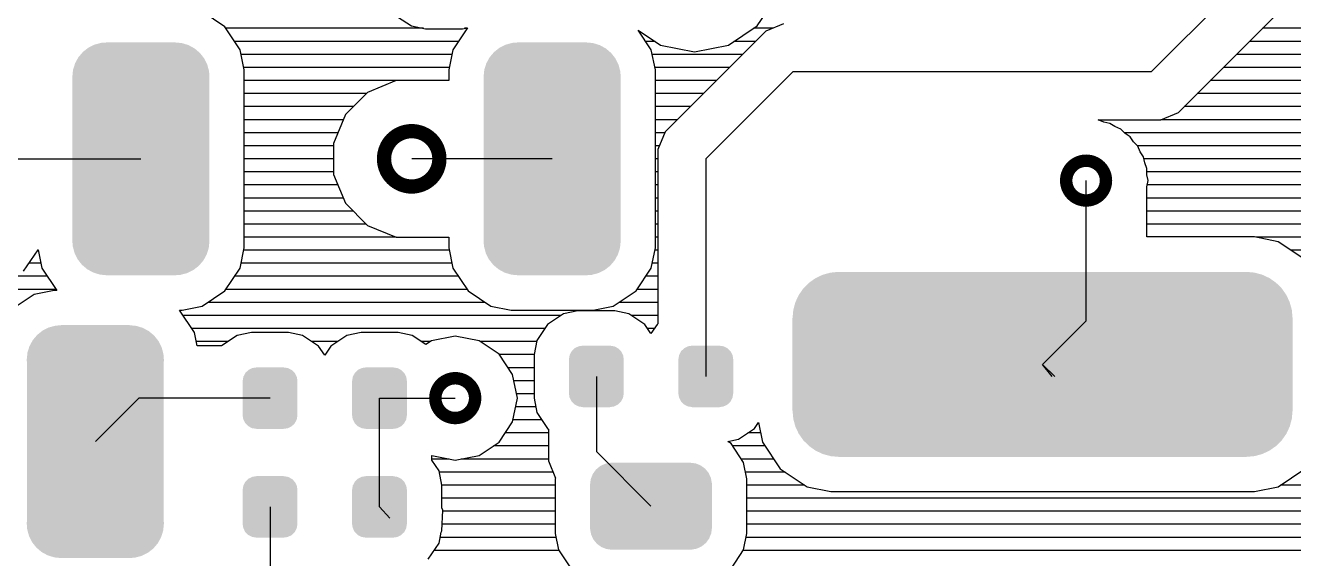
# Model space of a CAD drawing. Extents: x 295 to 953, y 10 to 290.
# Drawn here: x 641.24 to 678.27, y 158.66 to 174.23 of the extents above; entities that cross this region are included whole.
import ezdxf

# ---------------------------------------------------------------- set-up
doc = ezdxf.new("R2010")
doc.units = 0
doc.header["$LTSCALE"] = 5
doc.header["$MEASUREMENT"] = 0
doc.layers.get('0').update_dxf_attribs({"linetype": 'CONTINUOUS', "lineweight": 25})

msp = doc.modelspace()

# ---------------------------------------------------------------- linework, layer by layer
for p, q in [((674.112, 172.87), (676.652, 175.41)), ((662.611, 174.211), (663.17, 175.049)), ((647.071, 174.181), (646.406, 174.628)), ((652.111, 174.475), (652.512, 174.211)), ((677.445, 174.221), (677.841, 174.618)), ((647.518, 173.515), (647.071, 174.181)), ((652.868, 174.14), (647.102, 174.14)), ((652.512, 174.211), (652.923, 174.125)), ((652.923, 174.125), (654.005, 174.125)), ((654.148, 174.155), (653.721, 173.515)), ((654.005, 174.125), (654.148, 174.155)), ((654.138, 174.14), (654.061, 174.14)), ((659.517, 173.515), (659.136, 174.084)), ((659.136, 174.084), (659.787, 173.652)), ((662.86, 174.054), (660.32, 171.514)), ((661.773, 173.652), (662.611, 174.211)), ((663.063, 174.14), (662.499, 174.14)), ((663.373, 174.267), (662.86, 174.054)), ((675.301, 172.078), (677.445, 174.221)), ((684.496, 174.14), (677.358, 174.14)), ((653.884, 173.759), (647.356, 173.759)), ((659.629, 173.759), (659.355, 173.759)), ((659.787, 173.652), (660.777, 173.454)), ((660.777, 173.454), (661.773, 173.652)), ((662.565, 173.759), (661.93, 173.759)), ((684.419, 173.759), (676.977, 173.759)), ((647.635, 172.926), (647.518, 173.515)), ((653.696, 173.378), (647.544, 173.378)), ((653.721, 173.515), (653.604, 172.926)), ((659.634, 172.926), (659.517, 173.515)), ((662.184, 173.378), (659.548, 173.378)), ((684.394, 173.378), (676.596, 173.378)), ((653.619, 172.997), (647.62, 172.997)), ((647.635, 167.729), (647.635, 172.926)), ((653.604, 172.926), (653.604, 172.616)), ((661.803, 172.997), (659.624, 172.997)), ((659.634, 167.729), (659.634, 172.926)), ((684.47, 172.997), (676.215, 172.997)), ((653.604, 172.616), (647.635, 172.616)), ((652.07, 172.616), (651.232, 172.265)), ((653.604, 172.616), (652.07, 172.616)), ((661.422, 172.616), (659.634, 172.616)), ((663.647, 172.87), (661.107, 170.33)), ((674.112, 172.87), (663.647, 172.87)), ((684.633, 172.616), (675.834, 172.616)), ((651.196, 172.235), (647.635, 172.235)), ((651.232, 172.265), (650.587, 171.62)), ((661.041, 172.235), (659.634, 172.235)), ((684.892, 172.235), (675.453, 172.235)), ((650.815, 171.854), (647.635, 171.854)), ((660.66, 171.854), (659.634, 171.854)), ((674.905, 171.681), (675.301, 172.078)), ((685.451, 171.854), (675.072, 171.854)), ((650.526, 171.473), (647.635, 171.473)), ((650.587, 171.62), (650.236, 170.782)), ((660.279, 171.473), (659.634, 171.473)), ((660.32, 171.514), (659.924, 171.117)), ((672.73, 171.402), (672.563, 171.473)), ((672.563, 171.473), (674.392, 171.473)), ((674.392, 171.473), (674.905, 171.681)), ((691.592, 171.473), (674.392, 171.473)), ((650.368, 171.092), (647.635, 171.092)), ((659.914, 171.092), (659.634, 171.092)), ((659.924, 171.117), (659.71, 170.604)), ((672.903, 171.366), (672.73, 171.402)), ((673.05, 171.27), (672.903, 171.366)), ((673.218, 171.199), (673.05, 171.27)), ((673.345, 171.072), (673.218, 171.199)), ((691.953, 171.092), (673.325, 171.092)), ((673.492, 170.975), (673.345, 171.072)), ((650.236, 170.711), (647.635, 170.711)), ((650.236, 170.782), (650.236, 169.873)), ((659.756, 170.711), (659.634, 170.711)), ((673.589, 170.828), (673.492, 170.975)), ((673.716, 170.701), (673.589, 170.828)), ((714.437, 170.711), (673.706, 170.711)), ((673.787, 170.533), (673.716, 170.701)), ((638.908, 170.33), (644.618, 170.33)), ((650.236, 170.33), (647.635, 170.33)), ((656.622, 170.33), (652.522, 170.33)), ((659.71, 170.33), (659.634, 170.33)), ((659.71, 170.604), (659.71, 165.514)), ((661.107, 170.33), (661.107, 163.98)), ((673.884, 170.386), (673.787, 170.533)), ((673.919, 170.213), (673.884, 170.386)), ((714.188, 170.33), (673.894, 170.33)), ((650.236, 169.949), (647.635, 169.949)), ((659.71, 169.949), (659.634, 169.949)), ((673.985, 170.046), (673.919, 170.213)), ((673.985, 169.868), (673.985, 170.046)), ((714.112, 169.949), (673.985, 169.949)), ((650.368, 169.568), (647.635, 169.568)), ((650.236, 169.873), (650.587, 169.035)), ((659.71, 169.568), (659.634, 169.568)), ((672.207, 165.601), (672.207, 169.695)), ((674.021, 169.695), (673.985, 169.868)), ((673.985, 169.517), (674.021, 169.695)), ((691.953, 169.568), (673.995, 169.568)), ((673.985, 168.049), (673.985, 169.517)), ((650.526, 169.187), (647.635, 169.187)), ((650.587, 169.035), (651.232, 168.389)), ((659.71, 169.187), (659.634, 169.187)), ((691.592, 169.187), (673.985, 169.187)), ((650.815, 168.806), (647.635, 168.806)), ((659.71, 168.806), (659.634, 168.806)), ((691.354, 168.806), (673.985, 168.806)), ((651.196, 168.425), (647.635, 168.425)), ((651.232, 168.389), (652.07, 168.044)), ((659.71, 168.425), (659.634, 168.425)), ((691.277, 168.425), (673.985, 168.425)), ((647.518, 167.14), (647.635, 167.729)), ((652.07, 168.044), (647.635, 168.044)), ((652.07, 168.044), (653.604, 168.044)), ((653.604, 168.044), (653.604, 167.729)), ((653.604, 167.729), (653.721, 167.14)), ((659.517, 167.14), (659.634, 167.729)), ((659.71, 168.044), (659.634, 168.044)), ((677.125, 168.049), (673.985, 168.049)), ((677.81, 167.912), (677.125, 168.049)), ((691.252, 168.044), (677.16, 168.044)), ((678.598, 167.389), (677.81, 167.912)), ((641.189, 167.048), (641.615, 167.678)), ((641.615, 167.663), (641.6, 167.663)), ((641.615, 167.678), (641.722, 167.14)), ((653.619, 167.663), (647.62, 167.663)), ((659.71, 167.663), (659.624, 167.663)), ((691.252, 167.663), (678.186, 167.663)), ((641.692, 167.282), (641.346, 167.282)), ((641.722, 167.14), (642.159, 166.49)), ((647.071, 166.474), (647.518, 167.14)), ((653.696, 167.282), (647.544, 167.282)), ((653.721, 167.14), (654.168, 166.474)), ((659.075, 166.474), (659.517, 167.14)), ((659.71, 167.282), (659.548, 167.282)), ((641.885, 166.901), (640.97, 166.901)), ((653.884, 166.901), (647.356, 166.901)), ((659.71, 166.901), (659.355, 166.901)), ((642.139, 166.52), (640.03, 166.52)), ((641.499, 166.373), (640.833, 165.926)), ((642.088, 166.49), (641.499, 166.373)), ((642.159, 166.49), (642.088, 166.49)), ((646.406, 166.027), (647.071, 166.474)), ((654.138, 166.52), (647.102, 166.52)), ((654.168, 166.474), (654.834, 166.027)), ((658.405, 166.027), (659.075, 166.474)), ((659.71, 166.52), (659.101, 166.52)), ((646.182, 165.26), (645.745, 165.91)), ((645.745, 165.91), (645.817, 165.91)), ((645.817, 165.91), (646.406, 166.027)), ((654.671, 166.139), (646.568, 166.139)), ((654.834, 166.027), (655.423, 165.91)), ((655.423, 165.91), (657.821, 165.91)), ((657.368, 165.895), (656.957, 165.809)), ((658.45, 165.895), (657.368, 165.895)), ((657.821, 165.91), (658.405, 166.027)), ((658.862, 165.809), (658.45, 165.895)), ((659.71, 166.139), (658.567, 166.139)), ((656.876, 165.758), (645.852, 165.758)), ((656.49, 165.499), (656.175, 165.032)), ((656.957, 165.809), (656.49, 165.499)), ((659.329, 165.499), (658.862, 165.809)), ((659.71, 165.758), (658.943, 165.758)), ((659.507, 165.23), (659.329, 165.499)), ((659.69, 165.499), (659.507, 165.23)), ((659.71, 165.514), (659.69, 165.499)), ((670.937, 164.331), (672.207, 165.601)), ((656.408, 165.377), (646.106, 165.377)), ((646.264, 164.869), (646.182, 165.26)), ((647.432, 165.174), (646.97, 164.869)), ((647.843, 165.26), (647.432, 165.174)), ((648.925, 165.26), (647.843, 165.26)), ((649.337, 165.174), (648.925, 165.26)), ((649.804, 164.864), (649.337, 165.174)), ((650.632, 165.174), (650.165, 164.864)), ((651.044, 165.26), (650.632, 165.174)), ((652.126, 165.26), (651.044, 165.26)), ((652.537, 165.174), (652.126, 165.26)), ((652.939, 164.91), (652.537, 165.174)), ((653.792, 165.153), (653.101, 165.016)), ((654.488, 165.016), (653.792, 165.153)), ((659.604, 165.377), (659.416, 165.377)), ((647.158, 164.996), (646.238, 164.996)), ((646.97, 164.869), (646.264, 164.869)), ((650.358, 164.996), (649.611, 164.996)), ((649.982, 164.595), (649.804, 164.864)), ((650.165, 164.864), (649.982, 164.595)), ((653.066, 164.996), (652.812, 164.996)), ((653.101, 165.016), (652.939, 164.91)), ((655.077, 164.625), (654.488, 165.016)), ((656.17, 164.996), (654.524, 164.996)), ((656.175, 165.032), (656.093, 164.615)), ((649.997, 164.615), (649.972, 164.615)), ((655.469, 164.036), (655.077, 164.625)), ((656.093, 164.615), (655.082, 164.615)), ((656.093, 164.615), (656.093, 163.34)), ((656.093, 164.234), (655.342, 164.234)), ((655.606, 163.345), (655.469, 164.036)), ((670.937, 164.331), (671.293, 163.98)), ((671.222, 163.98), (670.937, 164.331)), ((656.093, 163.853), (655.504, 163.853)), ((657.912, 163.98), (657.912, 161.791)), ((644.557, 163.345), (643.287, 162.075)), ((648.387, 163.345), (644.557, 163.345)), ((651.582, 160.17), (651.582, 163.345)), ((651.582, 163.345), (653.792, 163.345)), ((655.469, 162.649), (655.606, 163.345)), ((656.093, 163.472), (655.58, 163.472)), ((656.093, 163.34), (656.175, 162.923)), ((656.144, 163.091), (655.555, 163.091)), ((656.175, 162.923), (656.49, 162.456)), ((655.077, 162.06), (655.469, 162.649)), ((656.322, 162.71), (655.479, 162.71)), ((662.53, 162.456), (662.647, 162.629)), ((662.647, 162.629), (662.763, 162.06)), ((656.515, 162.329), (655.255, 162.329)), ((656.49, 162.456), (656.515, 162.441)), ((656.515, 162.441), (656.515, 162.07)), ((662.062, 162.146), (662.53, 162.456)), ((662.708, 162.329), (662.337, 162.329)), ((654.488, 161.669), (655.077, 162.06)), ((656.515, 161.948), (654.905, 161.948)), ((656.515, 162.07), (656.515, 161.516)), ((657.912, 161.791), (659.507, 160.19)), ((661.747, 162.08), (662.062, 162.146)), ((661.844, 162.019), (661.747, 162.08)), ((662.21, 161.47), (661.844, 162.019)), ((662.835, 161.948), (661.89, 161.948)), ((662.763, 162.06), (663.282, 161.277)), ((653.106, 161.537), (653.106, 161.669)), ((653.106, 161.669), (653.792, 161.531)), ((653.619, 161.567), (653.106, 161.567)), ((653.32, 161.222), (653.106, 161.537)), ((653.792, 161.531), (654.488, 161.669)), ((656.515, 161.567), (653.97, 161.567)), ((656.515, 161.516), (656.718, 161.013)), ((663.094, 161.567), (662.144, 161.567)), ((662.301, 160.988), (662.21, 161.47)), ((653.401, 160.805), (653.32, 161.222)), ((656.652, 161.186), (653.325, 161.186)), ((663.424, 161.186), (662.266, 161.186)), ((663.282, 161.277), (664.069, 160.754)), ((677.81, 160.754), (678.598, 161.277)), ((656.713, 160.805), (653.401, 160.805)), ((653.401, 160.145), (653.401, 160.805)), ((656.718, 161.013), (656.713, 160.988)), ((656.713, 160.988), (656.713, 159.393)), ((662.301, 159.393), (662.301, 160.988)), ((663.993, 160.805), (662.301, 160.805)), ((664.069, 160.754), (664.755, 160.617)), ((677.125, 160.617), (677.81, 160.754)), ((680.548, 160.805), (677.887, 160.805)), ((656.713, 160.424), (653.401, 160.424)), ((680.472, 160.424), (662.301, 160.424)), ((664.755, 160.617), (677.125, 160.617)), ((648.387, 160.17), (648.387, 156.187)), ((651.887, 159.84), (651.582, 160.17)), ((653.426, 160.079), (653.401, 160.145)), ((653.401, 159.474), (653.426, 160.079)), ((656.713, 160.043), (653.421, 160.043)), ((680.457, 160.043), (662.301, 160.043)), ((656.713, 159.662), (653.406, 159.662)), ((680.457, 159.662), (662.301, 159.662)), ((653.32, 159.113), (653.381, 159.433)), ((656.739, 159.281), (653.35, 159.281)), ((653.381, 159.433), (653.401, 159.474)), ((656.713, 159.393), (656.81, 158.915)), ((662.21, 158.915), (662.301, 159.393)), ((680.457, 159.281), (662.281, 159.281)), ((653.005, 158.646), (653.32, 159.113)), ((656.82, 158.9), (653.172, 158.9)), ((656.81, 158.915), (657.175, 158.367)), ((661.844, 158.367), (662.21, 158.915)), ((680.457, 158.9), (662.2, 158.9))]:
    msp.add_line(p, q)
for points, const_width in [([(653.33, 170.33, -1), (651.714, 170.33, -1)], 0.417), ([(672.788, 169.695, -1), (671.627, 169.695, -1)], 0.363), ([(654.373, 163.345, -1), (653.212, 163.345, -1)], 0.363)]:
    msp.add_lwpolyline(points, format="xyb", close=True, dxfattribs=dict(const_width=const_width))
for points in [[(646.145, 173.574), (646.009, 173.649), (643.083, 173.574), (643.234, 173.649)], [(646.009, 173.649), (645.961, 173.664), (643.234, 173.649), (643.263, 173.664)], [(645.961, 173.664), (645.816, 173.708), (643.263, 173.664), (643.431, 173.708)], [(645.816, 173.708), (645.744, 173.716), (643.431, 173.708), (643.458, 173.716)], [(645.744, 173.716), (645.616, 173.728), (643.458, 173.716), (643.619, 173.728)], [(645.616, 173.728), (645.616, 173.731), (643.619, 173.728), (643.619, 173.731)], [(658.149, 173.574), (658.013, 173.649), (655.087, 173.574), (655.238, 173.649)], [(658.013, 173.649), (657.965, 173.664), (655.238, 173.649), (655.268, 173.664)], [(657.965, 173.664), (657.82, 173.708), (655.268, 173.664), (655.436, 173.708)], [(657.82, 173.708), (657.748, 173.716), (655.436, 173.708), (655.462, 173.716)], [(657.748, 173.716), (657.62, 173.728), (655.462, 173.716), (655.623, 173.728)], [(657.62, 173.728), (657.62, 173.731), (655.623, 173.728), (655.623, 173.731)], [(646.535, 173.12), (646.463, 173.264), (642.696, 173.12), (642.775, 173.264)], [(646.463, 173.264), (646.437, 173.297), (642.775, 173.264), (642.794, 173.297)], [(646.437, 173.297), (646.339, 173.422), (642.794, 173.297), (642.901, 173.422)], [(646.339, 173.422), (646.306, 173.45), (642.901, 173.422), (642.924, 173.45)], [(646.306, 173.45), (646.185, 173.552), (642.924, 173.45), (643.055, 173.552)], [(646.185, 173.552), (646.145, 173.574), (643.055, 173.552), (643.083, 173.574)], [(658.539, 173.12), (658.467, 173.264), (654.701, 173.12), (654.78, 173.264)], [(658.467, 173.264), (658.441, 173.297), (654.78, 173.264), (654.798, 173.297)], [(658.441, 173.297), (658.343, 173.422), (654.798, 173.297), (654.905, 173.422)], [(658.343, 173.422), (658.31, 173.45), (654.905, 173.422), (654.929, 173.45)], [(658.31, 173.45), (658.189, 173.552), (654.929, 173.45), (655.059, 173.552)], [(658.189, 173.552), (658.149, 173.574), (655.059, 173.552), (655.087, 173.574)], [(646.606, 172.889), (646.596, 172.928), (642.632, 172.889), (642.636, 172.928)], [(646.596, 172.928), (646.554, 173.084), (642.636, 172.928), (642.685, 173.084)], [(646.554, 173.084), (646.535, 173.12), (642.685, 173.084), (642.696, 173.12)], [(658.61, 172.889), (658.6, 172.928), (654.637, 172.889), (654.64, 172.928)], [(658.6, 172.928), (658.558, 173.084), (654.64, 172.928), (654.689, 173.084)], [(658.558, 173.084), (658.539, 173.12), (654.689, 173.084), (654.701, 173.12)], [(646.619, 172.728), (646.606, 172.889), (642.616, 172.728), (642.632, 172.889)], [(646.617, 172.657), (646.619, 172.728), (642.619, 172.657), (642.616, 172.728)], [(646.617, 168.003), (646.617, 172.657), (642.619, 168.003), (642.619, 172.657)], [(658.623, 172.728), (658.61, 172.889), (654.62, 172.728), (654.637, 172.889)], [(658.621, 172.657), (658.623, 172.728), (654.623, 172.657), (654.62, 172.728)], [(658.621, 168.003), (658.621, 172.657), (654.623, 168.003), (654.623, 172.657)], [(646.619, 167.932), (646.617, 168.003), (642.616, 167.932), (642.619, 168.003)], [(646.603, 167.771), (646.619, 167.932), (642.629, 167.771), (642.616, 167.932)], [(646.599, 167.732), (646.603, 167.771), (642.64, 167.732), (642.629, 167.771)], [(646.55, 167.576), (646.599, 167.732), (642.682, 167.576), (642.64, 167.732)], [(658.623, 167.932), (658.621, 168.003), (654.62, 167.932), (654.623, 168.003)], [(658.607, 167.771), (658.623, 167.932), (654.633, 167.771), (654.62, 167.932)], [(658.603, 167.732), (658.607, 167.771), (654.644, 167.732), (654.633, 167.771)], [(658.554, 167.576), (658.603, 167.732), (654.686, 167.576), (654.644, 167.732)], [(646.539, 167.54), (646.55, 167.576), (642.7, 167.54), (642.682, 167.576)], [(646.46, 167.396), (646.539, 167.54), (642.772, 167.396), (642.7, 167.54)], [(646.441, 167.363), (646.46, 167.396), (642.798, 167.363), (642.772, 167.396)], [(646.335, 167.238), (646.441, 167.363), (642.896, 167.238), (642.798, 167.363)], [(658.543, 167.54), (658.554, 167.576), (654.704, 167.54), (654.686, 167.576)], [(658.464, 167.396), (658.543, 167.54), (654.776, 167.396), (654.704, 167.54)], [(658.446, 167.363), (658.464, 167.396), (654.802, 167.363), (654.776, 167.396)], [(658.339, 167.238), (658.446, 167.363), (654.9, 167.238), (654.802, 167.363)], [(646.311, 167.21), (646.335, 167.238), (642.929, 167.21), (642.896, 167.238)], [(646.18, 167.108), (646.311, 167.21), (643.05, 167.108), (642.929, 167.21)], [(646.152, 167.086), (646.18, 167.108), (643.09, 167.086), (643.05, 167.108)], [(646.001, 167.011), (646.152, 167.086), (643.227, 167.011), (643.09, 167.086)], [(645.972, 166.996), (646.001, 167.011), (643.274, 166.996), (643.227, 167.011)], [(645.804, 166.952), (645.972, 166.996), (643.419, 166.952), (643.274, 166.996)], [(658.315, 167.21), (658.339, 167.238), (654.933, 167.21), (654.9, 167.238)], [(658.184, 167.108), (658.315, 167.21), (655.054, 167.108), (654.933, 167.21)], [(658.156, 167.086), (658.184, 167.108), (655.094, 167.086), (655.054, 167.108)], [(658.006, 167.011), (658.156, 167.086), (655.231, 167.011), (655.094, 167.086)], [(657.976, 166.996), (658.006, 167.011), (655.278, 166.996), (655.231, 167.011)], [(657.808, 166.952), (657.976, 166.996), (655.423, 166.952), (655.278, 166.996)], [(677.347, 166.949), (677.127, 167.008), (664.53, 166.949), (664.745, 167.008)], [(677.127, 167.008), (677.121, 167.01), (664.745, 167.008), (664.761, 167.01)], [(677.121, 167.01), (676.888, 167.031), (664.761, 167.01), (664.986, 167.031)], [(645.777, 166.944), (645.804, 166.952), (643.491, 166.944), (643.419, 166.952)], [(645.616, 166.932), (645.777, 166.944), (643.619, 166.932), (643.491, 166.944)], [(645.616, 166.929), (645.616, 166.932), (643.619, 166.929), (643.619, 166.932)], [(657.781, 166.944), (657.808, 166.952), (655.495, 166.944), (655.423, 166.952)], [(657.62, 166.932), (657.781, 166.944), (655.623, 166.932), (655.495, 166.944)], [(657.62, 166.929), (657.62, 166.932), (655.623, 166.929), (655.623, 166.932)], [(677.917, 166.551), (677.756, 166.711), (663.958, 166.551), (664.117, 166.711)], [(677.756, 166.711), (677.751, 166.716), (664.117, 166.711), (664.124, 166.716)], [(677.751, 166.716), (677.565, 166.846), (664.124, 166.716), (664.308, 166.846)], [(677.565, 166.846), (677.559, 166.85), (664.308, 166.846), (664.317, 166.85)], [(677.559, 166.85), (677.353, 166.946), (664.317, 166.85), (664.519, 166.946)], [(677.353, 166.946), (677.347, 166.949), (664.519, 166.946), (664.53, 166.949)], [(678.151, 166.149), (678.055, 166.353), (663.724, 166.149), (663.819, 166.353)], [(678.055, 166.353), (678.051, 166.36), (663.819, 166.353), (663.824, 166.36)], [(678.051, 166.36), (677.921, 166.545), (663.824, 166.36), (663.952, 166.545)], [(677.921, 166.545), (677.917, 166.551), (663.952, 166.545), (663.958, 166.551)], [(678.235, 165.682), (678.214, 165.915), (663.64, 165.682), (663.66, 165.915)], [(678.214, 165.915), (678.213, 165.923), (663.66, 165.915), (663.662, 165.923)], [(678.213, 165.923), (678.153, 166.141), (663.662, 165.923), (663.72, 166.141)], [(678.153, 166.141), (678.151, 166.149), (663.72, 166.141), (663.724, 166.149)], [(678.237, 162.979), (678.237, 165.682), (663.637, 162.979), (663.637, 165.682)], [(645.106, 165.042), (645.008, 165.167), (641.463, 165.042), (641.57, 165.167)], [(645.008, 165.167), (644.975, 165.195), (641.57, 165.167), (641.594, 165.195)], [(644.975, 165.195), (644.854, 165.297), (641.594, 165.195), (641.724, 165.297)], [(644.854, 165.297), (644.814, 165.319), (641.724, 165.297), (641.752, 165.319)], [(644.814, 165.319), (644.678, 165.394), (641.752, 165.319), (641.903, 165.394)], [(644.678, 165.394), (644.63, 165.409), (641.903, 165.394), (641.933, 165.409)], [(644.63, 165.409), (644.485, 165.453), (641.933, 165.409), (642.101, 165.453)], [(644.485, 165.453), (644.413, 165.461), (642.101, 165.453), (642.127, 165.461)], [(644.413, 165.461), (644.285, 165.473), (642.127, 165.461), (642.288, 165.473)], [(644.285, 165.473), (644.285, 165.476), (642.288, 165.473), (642.288, 165.476)], [(645.265, 164.673), (645.223, 164.829), (641.305, 164.673), (641.354, 164.829)], [(645.223, 164.829), (645.204, 164.865), (641.354, 164.829), (641.366, 164.865)], [(645.204, 164.865), (645.132, 165.009), (641.366, 164.865), (641.445, 165.009)], [(645.132, 165.009), (645.106, 165.042), (641.445, 165.009), (641.463, 165.042)], [(658.629, 164.718), (658.551, 164.797), (657.193, 164.718), (657.276, 164.797)], [(658.551, 164.797), (658.535, 164.805), (657.276, 164.797), (657.284, 164.805)], [(658.535, 164.805), (658.439, 164.856), (657.284, 164.805), (657.39, 164.856)], [(658.439, 164.856), (658.413, 164.86), (657.39, 164.856), (657.399, 164.86)], [(658.413, 164.86), (658.313, 164.876), (657.399, 164.86), (657.511, 164.876)], [(658.313, 164.876), (658.313, 164.879), (657.511, 164.876), (657.511, 164.879)], [(661.824, 164.718), (661.747, 164.797), (660.388, 164.718), (660.471, 164.797)], [(661.747, 164.797), (661.731, 164.805), (660.471, 164.797), (660.48, 164.805)], [(661.731, 164.805), (661.634, 164.856), (660.48, 164.805), (660.585, 164.856)], [(661.634, 164.856), (661.608, 164.86), (660.585, 164.856), (660.594, 164.86)], [(661.608, 164.86), (661.509, 164.876), (660.594, 164.86), (660.706, 164.876)], [(661.509, 164.876), (661.509, 164.879), (660.706, 164.876), (660.706, 164.879)], [(645.288, 164.473), (645.275, 164.634), (641.285, 164.473), (641.302, 164.634)], [(645.286, 164.402), (645.288, 164.473), (641.288, 164.402), (641.285, 164.473)], [(645.286, 159.748), (645.286, 164.402), (641.288, 159.748), (641.288, 164.402)], [(645.275, 164.634), (645.265, 164.673), (641.302, 164.634), (641.305, 164.673)], [(658.712, 164.48), (658.695, 164.592), (657.112, 164.48), (657.131, 164.592)], [(658.712, 164.478), (658.712, 164.48), (657.112, 164.478), (657.112, 164.48)], [(658.712, 163.482), (658.712, 164.478), (657.112, 163.482), (657.112, 164.478)], [(658.695, 164.592), (658.689, 164.605), (657.131, 164.592), (657.133, 164.605)], [(658.689, 164.605), (658.64, 164.706), (657.133, 164.605), (657.187, 164.706)], [(658.64, 164.706), (658.629, 164.718), (657.187, 164.706), (657.193, 164.718)], [(661.907, 164.48), (661.89, 164.592), (660.307, 164.48), (660.326, 164.592)], [(661.907, 164.478), (661.907, 164.48), (660.307, 164.478), (660.307, 164.48)], [(661.907, 163.482), (661.907, 164.478), (660.307, 163.482), (660.307, 164.478)], [(661.89, 164.592), (661.884, 164.605), (660.326, 164.592), (660.328, 164.605)], [(661.884, 164.605), (661.835, 164.706), (660.328, 164.605), (660.382, 164.706)], [(661.835, 164.706), (661.824, 164.718), (660.382, 164.706), (660.388, 164.718)], [(649.164, 163.97), (649.115, 164.071), (647.608, 163.97), (647.662, 164.071)], [(649.115, 164.071), (649.104, 164.083), (647.662, 164.071), (647.668, 164.083)], [(649.104, 164.083), (649.026, 164.162), (647.668, 164.083), (647.751, 164.162)], [(649.026, 164.162), (649.01, 164.17), (647.751, 164.162), (647.759, 164.17)], [(649.01, 164.17), (648.914, 164.221), (647.759, 164.17), (647.865, 164.221)], [(648.914, 164.221), (648.888, 164.225), (647.865, 164.221), (647.874, 164.225)], [(648.888, 164.225), (648.788, 164.241), (647.874, 164.225), (647.986, 164.241)], [(648.788, 164.241), (648.788, 164.244), (647.986, 164.241), (647.986, 164.244)], [(652.359, 163.97), (652.31, 164.071), (650.803, 163.97), (650.857, 164.071)], [(652.31, 164.071), (652.299, 164.083), (650.857, 164.071), (650.863, 164.083)], [(652.299, 164.083), (652.222, 164.162), (650.863, 164.083), (650.946, 164.162)], [(652.222, 164.162), (652.206, 164.17), (650.946, 164.162), (650.955, 164.17)], [(652.206, 164.17), (652.109, 164.221), (650.955, 164.17), (651.06, 164.221)], [(652.109, 164.221), (652.083, 164.225), (651.06, 164.221), (651.069, 164.225)], [(652.083, 164.225), (651.984, 164.241), (651.069, 164.225), (651.181, 164.241)], [(651.984, 164.241), (651.984, 164.244), (651.181, 164.241), (651.181, 164.244)], [(649.187, 163.845), (649.17, 163.957), (647.587, 163.845), (647.606, 163.957)], [(649.187, 163.843), (649.187, 163.845), (647.587, 163.843), (647.587, 163.845)], [(649.187, 162.847), (649.187, 163.843), (647.587, 162.847), (647.587, 163.843)], [(649.17, 163.957), (649.164, 163.97), (647.606, 163.957), (647.608, 163.97)], [(652.382, 163.845), (652.365, 163.957), (650.782, 163.845), (650.801, 163.957)], [(652.382, 163.843), (652.382, 163.845), (650.782, 163.843), (650.782, 163.845)], [(652.382, 162.847), (652.382, 163.843), (650.782, 162.847), (650.782, 163.843)], [(652.365, 163.957), (652.359, 163.97), (650.801, 163.957), (650.803, 163.97)], [(658.712, 163.48), (658.712, 163.482), (657.112, 163.48), (657.112, 163.482)], [(658.693, 163.368), (658.712, 163.48), (657.129, 163.368), (657.112, 163.48)], [(658.691, 163.355), (658.693, 163.368), (657.135, 163.355), (657.129, 163.368)], [(658.637, 163.254), (658.691, 163.355), (657.184, 163.254), (657.135, 163.355)], [(661.907, 163.48), (661.907, 163.482), (660.307, 163.48), (660.307, 163.482)], [(661.888, 163.368), (661.907, 163.48), (660.324, 163.368), (660.307, 163.48)], [(661.886, 163.355), (661.888, 163.368), (660.331, 163.355), (660.324, 163.368)], [(661.833, 163.254), (661.886, 163.355), (660.38, 163.254), (660.331, 163.355)], [(658.631, 163.242), (658.637, 163.254), (657.195, 163.242), (657.184, 163.254)], [(658.548, 163.163), (658.631, 163.242), (657.273, 163.163), (657.195, 163.242)], [(658.54, 163.155), (658.548, 163.163), (657.289, 163.155), (657.273, 163.163)], [(658.434, 163.104), (658.54, 163.155), (657.385, 163.104), (657.289, 163.155)], [(658.425, 163.1), (658.434, 163.104), (657.411, 163.1), (657.385, 163.104)], [(658.313, 163.084), (658.425, 163.1), (657.511, 163.084), (657.411, 163.1)], [(658.313, 163.081), (658.313, 163.084), (657.511, 163.081), (657.511, 163.084)], [(661.827, 163.242), (661.833, 163.254), (660.391, 163.242), (660.38, 163.254)], [(661.744, 163.163), (661.827, 163.242), (660.468, 163.163), (660.391, 163.242)], [(661.735, 163.155), (661.744, 163.163), (660.484, 163.155), (660.468, 163.163)], [(661.629, 163.104), (661.735, 163.155), (660.581, 163.104), (660.484, 163.155)], [(661.62, 163.1), (661.629, 163.104), (660.607, 163.1), (660.581, 163.104)], [(661.509, 163.084), (661.62, 163.1), (660.706, 163.084), (660.607, 163.1)], [(661.509, 163.081), (661.509, 163.084), (660.706, 163.081), (660.706, 163.084)], [(678.214, 162.746), (678.235, 162.979), (663.661, 162.746), (663.64, 162.979)], [(649.187, 162.845), (649.187, 162.847), (647.587, 162.845), (647.587, 162.847)], [(649.168, 162.733), (649.187, 162.845), (647.604, 162.733), (647.587, 162.845)], [(649.166, 162.72), (649.168, 162.733), (647.61, 162.72), (647.604, 162.733)], [(649.112, 162.619), (649.166, 162.72), (647.659, 162.619), (647.61, 162.72)], [(649.106, 162.607), (649.112, 162.619), (647.67, 162.607), (647.659, 162.619)], [(649.023, 162.528), (649.106, 162.607), (647.748, 162.528), (647.67, 162.607)], [(649.015, 162.52), (649.023, 162.528), (647.764, 162.52), (647.748, 162.528)], [(652.382, 162.845), (652.382, 162.847), (650.782, 162.845), (650.782, 162.847)], [(652.363, 162.733), (652.382, 162.845), (650.799, 162.733), (650.782, 162.845)], [(652.361, 162.72), (652.363, 162.733), (650.806, 162.72), (650.799, 162.733)], [(652.308, 162.619), (652.361, 162.72), (650.855, 162.619), (650.806, 162.72)], [(652.302, 162.607), (652.308, 162.619), (650.866, 162.607), (650.855, 162.619)], [(652.219, 162.528), (652.302, 162.607), (650.943, 162.528), (650.866, 162.607)], [(652.21, 162.52), (652.219, 162.528), (650.959, 162.52), (650.943, 162.528)], [(678.212, 162.738), (678.214, 162.746), (663.661, 162.738), (663.661, 162.746)], [(678.154, 162.52), (678.212, 162.738), (663.721, 162.52), (663.661, 162.738)], [(648.909, 162.469), (649.015, 162.52), (647.86, 162.469), (647.764, 162.52)], [(648.9, 162.465), (648.909, 162.469), (647.886, 162.465), (647.86, 162.469)], [(648.788, 162.449), (648.9, 162.465), (647.986, 162.449), (647.886, 162.465)], [(648.788, 162.446), (648.788, 162.449), (647.986, 162.446), (647.986, 162.449)], [(652.104, 162.469), (652.21, 162.52), (651.056, 162.469), (650.959, 162.52)], [(652.095, 162.465), (652.104, 162.469), (651.082, 162.465), (651.056, 162.469)], [(651.984, 162.449), (652.095, 162.465), (651.181, 162.449), (651.082, 162.465)], [(651.984, 162.446), (651.984, 162.449), (651.181, 162.446), (651.181, 162.449)], [(678.15, 162.512), (678.154, 162.52), (663.723, 162.512), (663.721, 162.52)], [(678.056, 162.308), (678.15, 162.512), (663.819, 162.308), (663.723, 162.512)], [(678.051, 162.301), (678.056, 162.308), (663.823, 162.301), (663.819, 162.308)], [(677.922, 162.116), (678.051, 162.301), (663.953, 162.116), (663.823, 162.301)], [(677.916, 162.11), (677.922, 162.116), (663.957, 162.11), (663.953, 162.116)], [(677.757, 161.95), (677.916, 162.11), (664.118, 161.95), (663.957, 162.11)], [(677.75, 161.945), (677.757, 161.95), (664.123, 161.945), (664.118, 161.95)], [(677.566, 161.815), (677.75, 161.945), (664.309, 161.815), (664.123, 161.945)], [(677.558, 161.811), (677.566, 161.815), (664.315, 161.811), (664.309, 161.815)], [(677.355, 161.715), (677.558, 161.811), (664.521, 161.715), (664.315, 161.811)], [(660.958, 161.381), (660.832, 161.431), (658.064, 161.381), (658.173, 161.431)], [(660.832, 161.431), (660.809, 161.44), (658.173, 161.431), (658.224, 161.44)], [(660.809, 161.44), (660.657, 161.459), (658.224, 161.44), (658.331, 161.459)], [(660.657, 161.459), (660.65, 161.46), (658.331, 161.459), (658.364, 161.46)], [(677.345, 161.712), (677.355, 161.715), (664.527, 161.712), (664.521, 161.715)], [(677.129, 161.653), (677.345, 161.712), (664.747, 161.653), (664.527, 161.712)], [(677.113, 161.651), (677.129, 161.653), (664.753, 161.651), (664.747, 161.653)], [(676.888, 161.631), (677.113, 161.651), (664.986, 161.631), (664.753, 161.651)], [(649.01, 160.995), (648.914, 161.046), (647.759, 160.995), (647.865, 161.046)], [(648.914, 161.046), (648.888, 161.05), (647.865, 161.046), (647.874, 161.05)], [(648.888, 161.05), (648.788, 161.066), (647.874, 161.05), (647.986, 161.066)], [(648.788, 161.066), (648.788, 161.069), (647.986, 161.066), (647.986, 161.069)], [(652.206, 160.995), (652.109, 161.046), (650.955, 160.995), (651.06, 161.046)], [(652.109, 161.046), (652.083, 161.05), (651.06, 161.046), (651.069, 161.05)], [(652.083, 161.05), (651.984, 161.066), (651.069, 161.05), (651.181, 161.066)], [(651.984, 161.066), (651.984, 161.069), (651.181, 161.066), (651.181, 161.069)], [(661.256, 161.016), (661.202, 161.133), (657.762, 161.016), (657.809, 161.133)], [(661.202, 161.133), (661.189, 161.162), (657.809, 161.133), (657.83, 161.162)], [(661.189, 161.162), (661.106, 161.263), (657.83, 161.162), (657.904, 161.263)], [(661.106, 161.263), (661.087, 161.286), (657.904, 161.263), (657.932, 161.286)], [(661.087, 161.286), (660.981, 161.364), (657.932, 161.286), (658.028, 161.364)], [(660.981, 161.364), (660.958, 161.381), (658.028, 161.364), (658.064, 161.381)], [(649.187, 160.67), (649.17, 160.782), (647.587, 160.67), (647.606, 160.782)], [(649.17, 160.782), (649.164, 160.795), (647.606, 160.782), (647.608, 160.795)], [(649.164, 160.795), (649.115, 160.896), (647.608, 160.795), (647.662, 160.896)], [(649.115, 160.896), (649.104, 160.908), (647.662, 160.896), (647.668, 160.908)], [(649.104, 160.908), (649.026, 160.987), (647.668, 160.908), (647.751, 160.987)], [(649.026, 160.987), (649.01, 160.995), (647.751, 160.987), (647.759, 160.995)], [(652.382, 160.67), (652.365, 160.782), (650.782, 160.67), (650.801, 160.782)], [(652.365, 160.782), (652.359, 160.795), (650.801, 160.782), (650.803, 160.795)], [(652.359, 160.795), (652.31, 160.896), (650.803, 160.795), (650.857, 160.896)], [(652.31, 160.896), (652.299, 160.908), (650.857, 160.896), (650.863, 160.908)], [(652.299, 160.908), (652.222, 160.987), (650.863, 160.908), (650.946, 160.987)], [(652.222, 160.987), (652.206, 160.995), (650.946, 160.987), (650.955, 160.995)], [(661.285, 160.825), (661.284, 160.858), (657.729, 160.825), (657.733, 160.858)], [(661.285, 159.555), (661.285, 160.825), (657.729, 159.555), (657.729, 160.825)], [(661.284, 160.858), (661.262, 160.984), (657.733, 160.858), (657.749, 160.984)], [(661.262, 160.984), (661.256, 161.016), (657.749, 160.984), (657.762, 161.016)], [(649.187, 160.668), (649.187, 160.67), (647.587, 160.668), (647.587, 160.67)], [(649.187, 159.672), (649.187, 160.668), (647.587, 159.672), (647.587, 160.668)], [(652.382, 160.668), (652.382, 160.67), (650.782, 160.668), (650.782, 160.67)], [(652.382, 159.672), (652.382, 160.668), (650.782, 159.672), (650.782, 160.668)], [(645.288, 159.677), (645.286, 159.748), (641.285, 159.677), (641.288, 159.748)], [(645.272, 159.516), (645.288, 159.677), (641.298, 159.516), (641.285, 159.677)], [(649.187, 159.67), (649.187, 159.672), (647.587, 159.67), (647.587, 159.672)], [(649.168, 159.558), (649.187, 159.67), (647.604, 159.558), (647.587, 159.67)], [(652.382, 159.67), (652.382, 159.672), (650.782, 159.67), (650.782, 159.672)], [(652.363, 159.558), (652.382, 159.67), (650.799, 159.558), (650.782, 159.67)], [(645.268, 159.477), (645.272, 159.516), (641.309, 159.477), (641.298, 159.516)], [(645.219, 159.321), (645.268, 159.477), (641.351, 159.321), (641.309, 159.477)], [(645.208, 159.285), (645.219, 159.321), (641.369, 159.285), (641.351, 159.321)], [(645.129, 159.141), (645.208, 159.285), (641.441, 159.141), (641.369, 159.285)], [(649.166, 159.545), (649.168, 159.558), (647.61, 159.545), (647.604, 159.558)], [(649.112, 159.444), (649.166, 159.545), (647.659, 159.444), (647.61, 159.545)], [(649.106, 159.432), (649.112, 159.444), (647.67, 159.432), (647.659, 159.444)], [(649.023, 159.353), (649.106, 159.432), (647.748, 159.353), (647.67, 159.432)], [(649.015, 159.345), (649.023, 159.353), (647.764, 159.345), (647.748, 159.353)], [(648.909, 159.294), (649.015, 159.345), (647.86, 159.294), (647.764, 159.345)], [(648.9, 159.29), (648.909, 159.294), (647.886, 159.29), (647.86, 159.294)], [(648.788, 159.274), (648.9, 159.29), (647.986, 159.274), (647.886, 159.29)], [(648.788, 159.271), (648.788, 159.274), (647.986, 159.271), (647.986, 159.274)], [(652.361, 159.545), (652.363, 159.558), (650.806, 159.545), (650.799, 159.558)], [(652.308, 159.444), (652.361, 159.545), (650.855, 159.444), (650.806, 159.545)], [(652.302, 159.432), (652.308, 159.444), (650.866, 159.432), (650.855, 159.444)], [(652.219, 159.353), (652.302, 159.432), (650.943, 159.353), (650.866, 159.432)], [(652.21, 159.345), (652.219, 159.353), (650.959, 159.345), (650.943, 159.353)], [(652.104, 159.294), (652.21, 159.345), (651.056, 159.294), (650.959, 159.345)], [(652.095, 159.29), (652.104, 159.294), (651.082, 159.29), (651.056, 159.294)], [(651.984, 159.274), (652.095, 159.29), (651.181, 159.274), (651.082, 159.29)], [(651.984, 159.271), (651.984, 159.274), (651.181, 159.271), (651.181, 159.274)], [(661.281, 159.522), (661.285, 159.555), (657.73, 159.522), (657.729, 159.555)], [(661.265, 159.396), (661.281, 159.522), (657.753, 159.396), (657.73, 159.522)], [(661.252, 159.365), (661.265, 159.396), (657.758, 159.365), (657.753, 159.396)], [(661.205, 159.247), (661.252, 159.365), (657.812, 159.247), (657.758, 159.365)], [(661.185, 159.219), (661.205, 159.247), (657.825, 159.219), (657.812, 159.247)], [(661.111, 159.118), (661.185, 159.219), (657.908, 159.118), (657.825, 159.219)], [(645.111, 159.108), (645.129, 159.141), (641.467, 159.108), (641.441, 159.141)], [(645.004, 158.983), (645.111, 159.108), (641.565, 158.983), (641.467, 159.108)], [(644.98, 158.955), (645.004, 158.983), (641.598, 158.955), (641.565, 158.983)], [(644.849, 158.853), (644.98, 158.955), (641.719, 158.853), (641.598, 158.955)], [(644.821, 158.831), (644.849, 158.853), (641.759, 158.831), (641.719, 158.853)], [(644.671, 158.756), (644.821, 158.831), (641.896, 158.756), (641.759, 158.831)], [(661.082, 159.095), (661.111, 159.118), (657.927, 159.095), (657.908, 159.118)], [(660.986, 159.017), (661.082, 159.095), (658.033, 159.017), (657.927, 159.095)], [(660.95, 159), (660.986, 159.017), (658.056, 159), (658.033, 159.017)], [(660.841, 158.95), (660.95, 159), (658.182, 158.95), (658.056, 159)], [(660.791, 158.941), (660.841, 158.95), (658.205, 158.941), (658.182, 158.95)], [(660.683, 158.921), (660.791, 158.941), (658.357, 158.921), (658.205, 158.941)], [(660.65, 158.92), (660.683, 158.921), (658.364, 158.92), (658.357, 158.921)], [(644.641, 158.741), (644.671, 158.756), (641.943, 158.741), (641.896, 158.756)], [(644.473, 158.697), (644.641, 158.741), (642.088, 158.697), (641.943, 158.741)], [(644.446, 158.689), (644.473, 158.697), (642.16, 158.689), (642.088, 158.697)], [(644.285, 158.677), (644.446, 158.689), (642.288, 158.677), (642.16, 158.689)], [(644.285, 158.674), (644.285, 158.677), (642.288, 158.674), (642.288, 158.677)]]:
    msp.add_solid(points)

doc.saveas('drawing.dxf')
